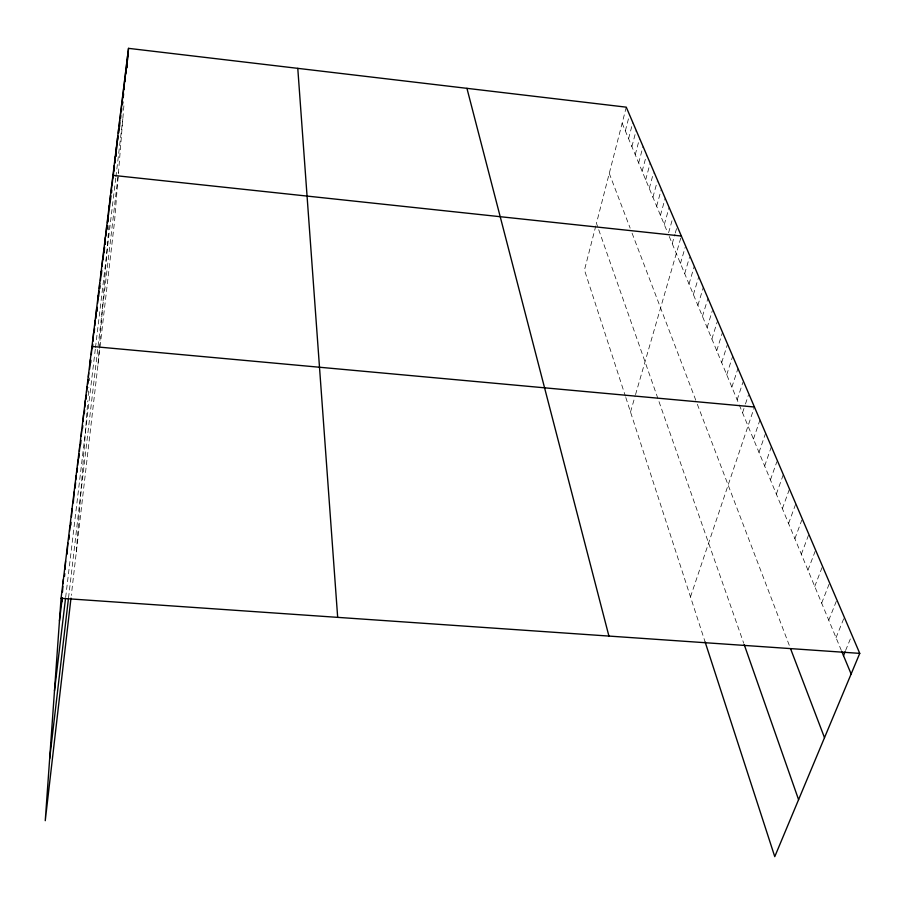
<?xml version="1.0" encoding="UTF-8"?>
<svg xmlns="http://www.w3.org/2000/svg" width="905" height="905" viewBox="0 0 905 905"><rect width="100%" height="100%" fill="white"/><g stroke="black" fill="none" stroke-linecap="round" stroke-linejoin="round"><path stroke-width="0.68" stroke-dasharray="4.53 3.39" d="M76.325 551.96L87.819 400.836M88.226 395.485L88.837 387.431M89.346 380.677L89.561 377.962M98.045 364.127L109.132 223.693M123.883 105.794L114.505 221.804L71.303 595.388M68.531 597.877L118.521 172.108M65.646 597.436L95.33 348.968M95.489 347.633L115.738 178.183M115.897 176.916L122.809 118.985M595.795 225.922L584.472 270.041L625.389 396.164M626.26 107.163L596.463 223.286L743.729 643.251M625.344 130.874L629.507 114.765M628.59 138.691L632.81 122.48M631.894 146.633L636.17 130.331M635.253 154.71L639.575 138.318M638.67 162.923L643.048 146.44M642.143 171.283L646.577 154.71M645.672 179.778L650.175 163.115M649.27 188.432L653.478 172.957M652.924 197.233L657.2 181.667M656.645 206.193L661.34 189.236M660.446 215.311L665.198 198.263M664.304 224.587L669.123 207.449M668.603 232.721L671.996 220.775M672.234 243.671L674.904 234.327M675.288 232.992L677.2 226.329M630.514 412.001L635.174 395.87M635.536 394.625L680.956 237.37M680.458 263.468L685.187 247.269M684.689 273.649L689.508 257.258M689.01 284.023L694.271 266.274M693.4 294.589L698.75 276.749M697.879 305.37L703.321 287.428M702.45 316.365L707.97 298.311M707.122 327.576L712.314 310.72M711.873 339.013L717.563 320.755M716.726 350.688L722.507 332.316M721.67 362.588L727.552 344.126M726.726 374.749L732.699 356.174M731.885 387.159L737.96 368.482M737.156 399.829L742.892 382.385M742.53 412.771L745.053 405.214M745.471 403.958L748.401 395.134M690.492 596.881L754.431 407.001M753.458 439.038L759.962 419.943M759.001 452.364L765.619 433.156M764.657 465.985L771.388 446.674M770.438 479.888L776.829 461.765M776.343 494.107L783.323 474.582M782.384 508.633L789.488 489.017M788.56 523.497L795.8 503.768M794.884 538.69L801.762 520.183M801.344 554.245L808.855 534.312M807.961 570.15L815.609 550.116M814.738 586.44L822.045 567.559M821.661 603.103L829.614 582.877M828.765 620.185L836.876 599.857M836.039 637.686L844.308 617.255M845.598 650.48L850.881 637.652M622.142 123.193L667.743 232.857M669.236 236.454L738.774 403.709M739.306 405.01L841.356 650.491M609.269 173.387L630.152 228.139M632.075 233.185L696.884 403.076M697.336 404.275L790.099 647.471M625.808 397.476L705.097 641.905"/><path stroke-width="1.36" d="M705.097 641.905L774.759 856.65L859.75 653.376L626.26 107.163L128.521 48.35L61.065 598.284L45.25 820.688L70.986 598.126M61.766 601.949L62.072 597.719M62.479 592.074L62.875 586.429M63.079 583.612L63.384 579.381M64.526 576.394L64.73 573.589M65.036 569.381L65.635 560.964M67.038 554.199L67.841 543.045M68.972 539.448L69.278 535.285M69.583 531.122L69.979 525.579M70.862 525.104L71.065 522.343M71.461 516.834L72.072 508.553M73.305 502.931L74.108 491.958M75.183 488.044L75.59 482.603M75.782 479.876L76.088 475.781M77.129 472.195L77.423 468.134M77.626 465.419L78.022 460M78.916 458.066L79.21 454.027M79.414 451.335L79.912 444.604M80.658 444.298L80.964 440.283M81.258 436.267L81.755 429.57M82.559 428.201L82.762 425.542M83.056 421.549L83.554 414.897M84.323 413.789L84.618 409.818M84.821 407.171L85.319 400.564M86.088 399.173L86.405 394.976M86.609 392.17L87.038 386.559M87.864 384.025L88.181 379.851M88.396 377.057L88.713 372.883M89.618 369.206L90.353 359.5M90.704 362.95L90.907 360.201M91.326 354.692L91.959 346.434L754.431 407.001M92.434 348.244L92.74 344.149M92.955 341.411L93.577 333.198M94.233 332.508L94.539 328.425M94.754 325.71L95.161 320.268M95.885 318.436L96.722 307.632M96.993 311.365L97.299 307.338M97.616 303.311L98.238 295.268M98.69 296.501L99.097 291.172M99.301 288.503L99.72 283.175M99.833 288.571L100.036 285.912M100.455 280.618L101.168 271.342M101.462 274.249L101.767 270.301M102.073 266.341L102.593 259.769M103.102 259.645L103.973 248.434M104.143 252.653L104.584 247.088M104.799 244.293L105.342 237.336M105.263 244.463L105.478 241.692M105.919 236.16L106.677 226.476M106.903 229.576L107.22 225.458M107.435 222.698L107.978 215.831M107.967 221.793L108.181 219.067M108.51 214.971L109.256 205.401M109.55 207.403L110.512 195.186M110.568 200.016L110.885 195.966M111.202 191.917L111.734 185.174M111.564 192.788L111.779 190.107M112.197 184.744L112.944 175.355L681.352 236.035M113.17 177.719L114.121 165.739M114.132 170.853L114.437 166.882M114.754 162.911L115.274 156.293M115.161 162.821L115.376 160.196M115.682 156.248L116.417 147.04M116.078 156.26L116.293 153.443M116.632 149.223L117.526 137.956M117.729 140.241L118.069 136.044M118.284 133.239L118.623 129.042M118.702 132.82L119.03 128.646M119.256 125.863L119.698 120.297M119.539 126.915L119.867 122.775M120.195 118.623L120.75 111.722M120.569 118.397L120.795 115.648M121.123 111.53L121.779 103.294M121.485 111.394L121.7 108.668M122.028 104.573L122.797 95.014M122.594 101.813L122.379 104.528L122.707 101.835M122.922 97.74L123.793 86.891M123.363 96.439L123.578 93.747M123.906 89.697L124.777 78.905M124.867 81.789L125.738 71.065M125.818 74.018L126.677 63.361M126.643 67.705L127.605 55.793M127.56 60.194L128.521 48.35M49.662 758.65L68.373 599.234M54.481 690.866L65.488 598.748M59.447 620.977L62.253 597.979M126.836 67.977L127.141 65.465M843.494 655.605L845.078 651.758M61.065 598.284L859.75 653.376M841.899 651.77L851.13 673.987M790.585 648.749L824.5 737.666M744.182 644.53L798.583 799.669M466.935 88.339L608.918 636.068M297.779 68.35L337.678 617.368"/></g></svg>
